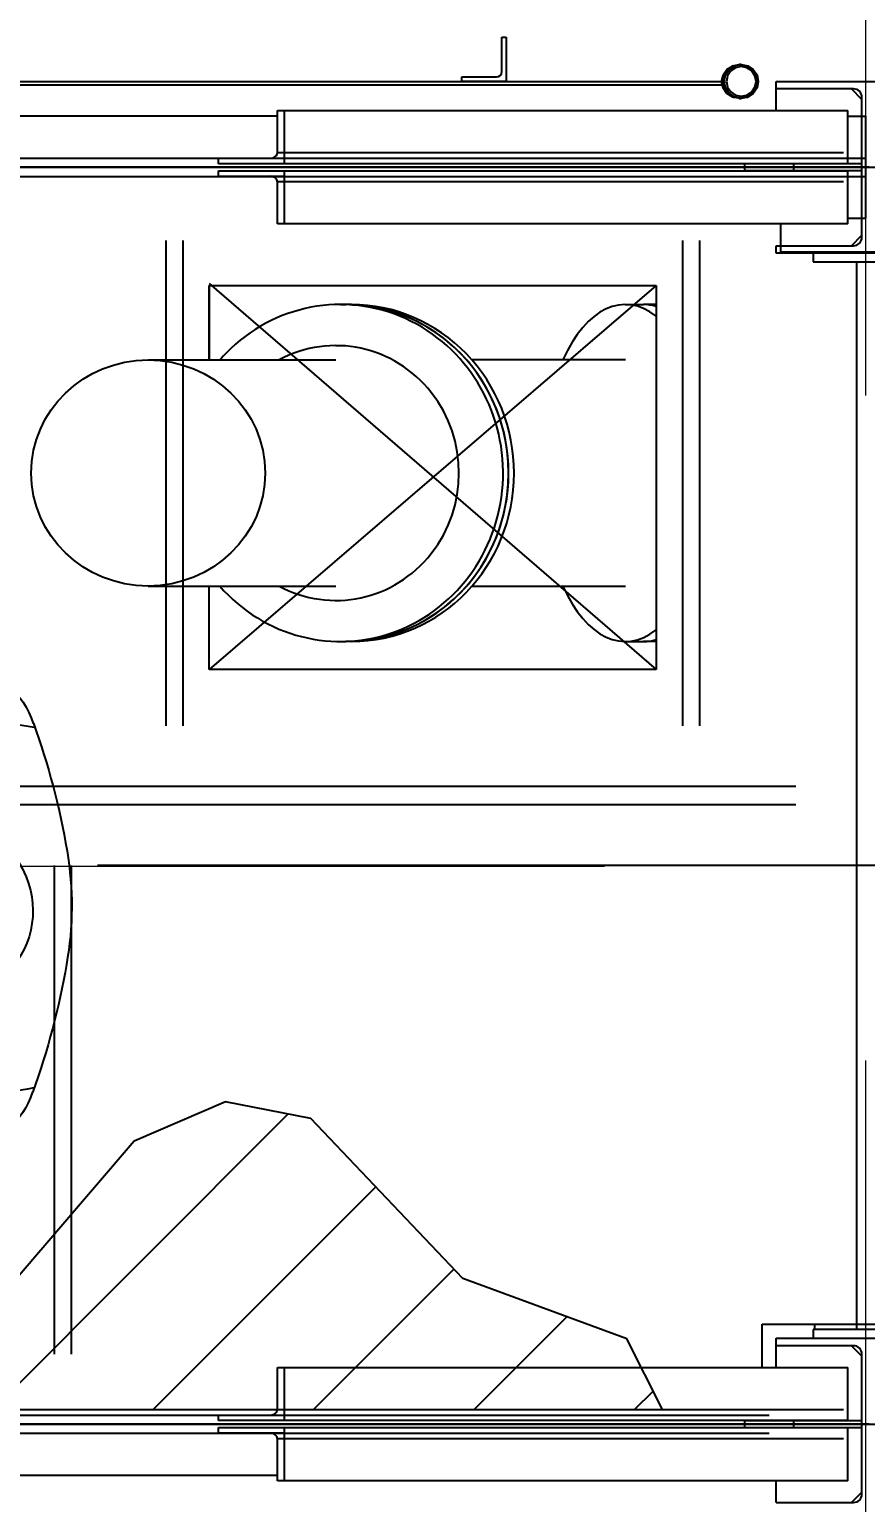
# Model space of a CAD drawing. Header units: metres. Extents: x 0 to 63075, y 0 to 44550.
# Drawn here: x 14904 to 16102, y 23641 to 25750 of the extents above; entities that cross this region are included whole.
import ezdxf

# ---------------------------------------------------------------- set-up
doc = ezdxf.new("R2010")
doc.units = ezdxf.units.M
doc.header["$LTSCALE"] = 75
doc.linetypes.add('CENTER2', pattern=[28.575, 19.05, -3.175, 3.175, -3.175])
doc.linetypes.add('CENTERX2', pattern=[101.6, 63.5, -12.7, 12.7, -12.7])
for name, color, linetype in [('SC1', 7, 'CENTER2'), ('SDM', 7, 'Continuous'), ('SL1', 8, 'Continuous')]:
    doc.layers.add(name, color=color, linetype=linetype)
doc.styles.add('ROMANS', font='ROMANS.SHX')
doc.dimstyles.new('75___1-75', dxfattribs={"dimscale": 75, "dimtxt": 2.5, "dimasz": 2, "dimexe": 1.5, "dimexo": 1, "dimgap": 0.5, "dimtad": 1, "dimdec": 0, "dimzin": 12, "dimtxsty": 'ROMANS', "dimcen": 0, "dimclrd": 256, "dimclre": 256, "dimclrt": 3, "dimazin": 3, "dimtfac": 1, "dimtdec": 0, "dimtmove": 0, "dimatfit": 0, "dimfxl": 1, "dimlwd": -1, "dimlwe": -1, "dimarcsym": 0})

# ---------------------------------------------------------------- blocks, each defined once
blk = doc.blocks.new('A$Ca548c4ee')
at = {"layer": 'SL1'}
h = blk.add_hatch(dxfattribs=at)
h.set_pattern_fill('_USER', color=256, scale=162.5, angle=45, style=0, pattern_type=0)
h.set_pattern_definition([(45, (-77751.2, -19190.13), (-114.90485, 114.90485), [])])
h.paths.add_polyline_path([(6421.9, 1105.2), (7551.1, 1105.2), (7500.4, 1206.5), (7265.1, 1292.9), (7047.6, 1522.3), (6925.4, 1546.2), (6794.3, 1489.6), (6618.5, 1284), (6460.6, 1194.6)])
for p, q in [((7321.3, 3021.5), (7321.3, 3071)), ((7321.3, 3071), (7327.6, 3071)), ((7327.6, 3071), (7327.6, 3007.5)), ((7638, 3016.8), (7643.5, 3024.7)), ((7639.6, 3016.8), (7644.8, 3024.7)), ((7641.6, 3016.8), (7646.9, 3024.7)), ((7643.5, 3024.7), (7651.9, 3030)), ((7644.8, 3024.7), (7643.5, 3024.7)), ((7649.2, 3022.4), (7644.6, 3015.6)), ((7644.8, 3024.7), (7652.5, 3030)), ((7644.8, 3024.7), (7646.9, 3024.7)), ((7646.9, 3024.7), (7654.8, 3030)), ((7656, 3027), (7649.2, 3022.4)), ((7651.9, 3030), (7660.6, 3031.7)), ((7652.5, 3030), (7651.9, 3030)), ((7652.5, 3030), (7660.6, 3031.7)), ((7652.5, 3030), (7654.8, 3030)), ((7654.8, 3030), (7662.9, 3031.6)), ((7664.1, 3028.6), (7656, 3027)), ((7660.6, 3031.7), (7661.6, 3031.9)), ((7664.1, 3031.9), (7661.6, 3031.9)), ((7661.6, 3031.9), (7671, 3030)), ((7664.1, 3031.9), (7673.5, 3030)), ((7672.2, 3027), (7664.1, 3028.6)), ((7671, 3030), (7673.5, 3030)), ((7671, 3030), (7678.9, 3024.7)), ((7679.1, 3022.4), (7672.2, 3027)), ((7673.5, 3030), (7681.4, 3024.7)), ((7678.9, 3024.7), (7681.4, 3024.7)), ((7678.9, 3024.7), (7684.2, 3016.8)), ((7683.7, 3015.6), (7679.1, 3022.4)), ((7681.4, 3024.7), (7686.7, 3016.8)), ((847.2, 3002.7), (7637, 3002.7)), ((848.2, 3007.5), (7636, 3007.5)), ((7264.1, 3007.5), (7264.1, 3013.8)), ((7264.1, 3013.8), (7313.6, 3013.8)), ((7327.6, 3007.5), (7264.1, 3007.5)), ((7636, 3007.5), (7638, 3016.8)), ((7638, 2998.1), (7636, 3007.5)), ((7637.8, 3007.5), (7636, 3007.5)), ((7637.8, 3007.5), (7639.6, 3016.8)), ((7637.8, 3007.5), (7639.7, 3007.5)), ((7639.6, 2998.1), (7637.8, 3007.5)), ((7639.6, 3016.8), (7638, 3016.8)), ((7639.6, 2998.1), (7638, 2998.1)), ((7643.5, 2990.2), (7638, 2998.1)), ((7639.6, 3016.8), (7641.6, 3016.8)), ((7644.8, 2990.2), (7639.6, 2998.1)), ((7639.6, 2998.1), (7641.6, 2998.1)), ((7639.7, 3007.5), (7641.6, 3016.8)), ((7641.6, 2998.1), (7639.7, 3007.5)), ((7639.7, 3007.5), (7640.1, 3007.5)), ((7640.1, 3007.5), (7640.1, 3005.5)), ((7646.9, 2990.2), (7641.6, 2998.1)), ((7644.6, 3015.6), (7643, 3007.5)), ((7643, 3007.5), (7644.6, 2999.4)), ((7644.6, 2999.4), (7649.2, 2992.5)), ((7684.2, 2998.1), (7678.9, 2990.2)), ((7679.1, 2992.5), (7683.7, 2999.4)), ((7686.7, 2998.1), (7681.4, 2990.2)), ((7685.3, 3007.5), (7683.7, 3015.6)), ((7683.7, 2999.4), (7685.3, 3007.5)), ((7684.2, 3016.8), (7686.7, 3016.8)), ((7684.2, 3016.8), (7686, 3007.5)), ((7686, 3007.5), (7684.2, 2998.1)), ((7684.2, 2998.1), (7686.7, 2998.1)), ((7686, 3007.5), (7688.5, 3007.5)), ((7686.7, 3016.8), (7688.5, 3007.5)), ((7688.5, 3007.5), (7686.7, 2998.1)), ((7714.1, 2996.8), (7714.1, 3007.5)), ((7714.1, 3007.5), (7970.1, 3007.5)), ((7824.9, 2996.8), (7714.1, 2996.8)), ((7714.1, 2965.7), (7714.1, 2996.8)), ((7836.9, 2981.8), (7821.9, 2996.8)), ((7651.9, 2984.9), (7643.5, 2990.2)), ((7644.8, 2990.2), (7643.5, 2990.2)), ((7644.8, 2990.2), (7646.9, 2990.2)), ((7652.5, 2984.9), (7644.8, 2990.2)), ((7654.8, 2984.9), (7646.9, 2990.2)), ((7649.2, 2992.5), (7656, 2987.9)), ((7652.5, 2984.9), (7651.9, 2984.9)), ((7660.6, 2983.3), (7651.9, 2984.9)), ((7660.6, 2983.3), (7652.5, 2984.9)), ((7652.5, 2984.9), (7654.8, 2984.9)), ((7662.9, 2983.3), (7654.8, 2984.9)), ((7656, 2987.9), (7664.1, 2986.3)), ((7661.6, 2983.1), (7660.6, 2983.3)), ((7671, 2984.9), (7661.6, 2983.1)), ((7661.6, 2983.1), (7664.1, 2983.1)), ((7664.1, 2986.3), (7672.2, 2987.9)), ((7673.5, 2984.9), (7664.1, 2983.1)), ((7678.9, 2990.2), (7671, 2984.9)), ((7671, 2984.9), (7673.5, 2984.9)), ((7672.2, 2987.9), (7679.1, 2992.5)), ((7681.4, 2990.2), (7673.5, 2984.9)), ((7678.9, 2990.2), (7681.4, 2990.2)), ((7836.9, 2784.2), (7836.9, 2984.8)), ((6999.6, 2957.5), (6384.6, 2957.5)), ((6999.6, 2965.7), (7009.4, 2965.7)), ((6999.6, 2905.5), (6999.6, 2965.7)), ((7009.4, 2965.7), (7009.4, 2889.5)), ((7009.4, 2965.7), (7816.9, 2965.7)), ((7816.9, 2889.5), (7816.9, 2965.7)), ((7816.9, 2957.5), (7842.1, 2957.5)), ((7842.1, 2957.5), (7842.1, 2811.5)), ((642.1, 2897.5), (7842.1, 2897.5)), ((642.1, 2897.5), (7842.1, 2897.5)), ((6915.5, 2897.4), (6989.7, 2897.4)), ((6915.5, 2889.5), (6915.5, 2897.4)), ((6989.7, 2897.4), (7009.4, 2897.4)), ((6999.6, 2905.5), (7810.4, 2905.5)), ((0, 2884.5), (9072.5, 2884.5)), ((642.1, 2871.4), (7842.1, 2871.4)), ((642.1, 2871.4), (7842.1, 2871.4)), ((7842.1, 2884.5), (5303.6, 2884.5)), ((7009.4, 2889.5), (6915.5, 2889.5)), ((6915.5, 2871.5), (6915.5, 2879.5)), ((6915.5, 2879.5), (7009.4, 2879.5)), ((6989.7, 2871.5), (6915.5, 2871.5)), ((7009.4, 2871.5), (6989.7, 2871.5)), ((7816.9, 2889.5), (7009.4, 2889.5)), ((7009.4, 2879.5), (7009.4, 2803.3)), ((7009.4, 2879.5), (7816.9, 2879.5)), ((7669.2, 2879.7), (7669.2, 2889.2)), ((7739.2, 2889.2), (7669.2, 2889.2)), ((7669.2, 2879.7), (7739.2, 2879.7)), ((7720.6, 2889.2), (7720.6, 2889.5)), ((7720.6, 2879.5), (7720.6, 2879.7)), ((7836.6, 2889.2), (7739.2, 2889.2)), ((7739.2, 2879.7), (7739.2, 2889.2)), ((7739.2, 2879.7), (7836.6, 2879.7)), ((7816.9, 2803.3), (7816.9, 2879.5)), ((7836.6, 2879.7), (7836.6, 2889.2)), ((7847.4, 2884.5), (7842.1, 2884.5)), ((6999.6, 2803.3), (6999.6, 2863.5)), ((7810.4, 2863.5), (6999.6, 2863.5)), ((7816.9, 2811.5), (7842.1, 2811.5)), ((7009.4, 2803.3), (6999.6, 2803.3)), ((7816.9, 2803.3), (7009.4, 2803.3)), ((7720.6, 2763), (7720.6, 2803.3)), ((7821.9, 2772.2), (7836.9, 2787.2)), ((6840, 2779.5), (6840, 2084.5)), ((6840, 2779.5), (6840, 2084.5)), ((6864.3, 2779.5), (6864.3, 2084.5)), ((6864.3, 2779.5), (6864.3, 2084.5)), ((7580, 2779.5), (7580, 2084.5)), ((7580, 2779.5), (7580, 2084.5)), ((7604.3, 2779.5), (7604.3, 2084.5)), ((7604.3, 2779.5), (7604.3, 2084.5)), ((7714.1, 2772.2), (7824.9, 2772.2)), ((7714.1, 2761.5), (7714.1, 2772.2)), ((7970.1, 2761.5), (7714.1, 2761.5)), ((7915.1, 2763), (7720.6, 2763)), ((7767.1, 2761.5), (7767.1, 2749)), ((7767.1, 2749), (7917.1, 2749)), ((7829.1, 2749), (7829.1, 1220)), ((7829.1, 2749), (7829.1, 1220)), ((6902.1, 2718.1), (7542.1, 2165.2)), ((7542.1, 2715.2), (6902.1, 2165.2)), ((6902.1, 2608.5), (6902.1, 2715.2)), ((6902.1, 2715.2), (7542.1, 2715.2)), ((6902.1, 2715.2), (6902.1, 2608.5)), ((7542.1, 2715.2), (7542.1, 2165.2)), ((7089.9, 2687.9), (7097.8, 2687.9)), ((7105.6, 2687.9), (7097.8, 2687.9)), ((7497.9, 2687.9), (7524.1, 2687.9)), ((7542.1, 2687.9), (7524.1, 2687.9)), ((7083.4, 2629.1), (7089.9, 2629.1)), ((6814.6, 2608.5), (7083.4, 2608.5)), ((7498.1, 2608.5), (7278.4, 2608.5)), ((6814.6, 2284.7), (7083.4, 2284.7)), ((6902.1, 2165.2), (6902.1, 2284.7)), ((7278.4, 2284.7), (7498.1, 2284.7)), ((7083.4, 2264), (7089.9, 2264)), ((7089.9, 2205.3), (7097.8, 2205.3)), ((7105.6, 2205.3), (7097.8, 2205.3)), ((7497.9, 2205.3), (7524.1, 2205.3)), ((7542.1, 2205.3), (7524.1, 2205.3)), ((7542.1, 2165.2), (6902.1, 2165.2)), ((7742.1, 1997.5), (742.1, 1997.5)), ((7742.1, 1997.5), (742.1, 1997.5)), ((7742.1, 1971.4), (742.1, 1971.4)), ((7742.1, 1971.4), (742.1, 1971.4)), ((6680, 1884.5), (6680, 1184.5)), ((6680, 1884.5), (6680, 1184.5)), ((6704.3, 1884.5), (6704.3, 1184.5)), ((6704.3, 1884.5), (6704.3, 1184.5)), ((8842.1, 1884.5), (6742.1, 1884.5)), ((7694.1, 1227.5), (7915.1, 1227.5)), ((7694.1, 1165.7), (7694.1, 1227.5)), ((7769.1, 1227.5), (7769.1, 1220)), ((7714.1, 1196.8), (7714.1, 1207.5)), ((7714.1, 1207.5), (7970.1, 1207.5)), ((7767.1, 1220), (7767.1, 1207.5)), ((7917.1, 1220), (7767.1, 1220)), ((7824.9, 1196.8), (7714.1, 1196.8)), ((7714.1, 1165.7), (7714.1, 1196.8)), ((7714.1, 1165.7), (7714.1, 1196.8)), ((7836.9, 1181.8), (7821.9, 1196.8)), ((7836.9, 1181.8), (7821.9, 1196.8)), ((7836.9, 984.2), (7836.9, 1184.8)), ((6999.6, 1165.7), (7009.4, 1165.7)), ((6999.6, 1105.5), (6999.6, 1165.7)), ((7009.4, 1165.7), (7009.4, 1089.5)), ((7009.4, 1165.7), (7816.9, 1165.7)), ((7816.9, 1089.5), (7816.9, 1165.7)), ((642.1, 1097.5), (7704.1, 1097.5)), ((642.1, 1097.5), (7704.1, 1097.5)), ((6915.5, 1097.4), (6989.7, 1097.4)), ((6915.5, 1089.5), (6915.5, 1097.4)), ((6989.7, 1097.4), (7009.4, 1097.4)), ((6999.6, 1105.5), (7810.4, 1105.5)), ((0, 1084.5), (9072.5, 1084.5)), ((7836.9, 1084.5), (0, 1084.5)), ((7009.4, 1089.5), (6915.5, 1089.5)), ((6915.5, 1071.5), (6915.5, 1079.5)), ((6915.5, 1079.5), (7009.4, 1079.5)), ((7816.9, 1089.5), (7009.4, 1089.5)), ((7009.4, 1079.5), (7009.4, 1003.3)), ((7009.4, 1079.5), (7816.9, 1079.5)), ((7669.2, 1079.7), (7669.2, 1089.2)), ((7739.2, 1089.2), (7669.2, 1089.2)), ((7669.2, 1079.7), (7739.2, 1079.7)), ((7694.1, 1089.2), (7694.1, 1089.5)), ((7694.1, 1079.5), (7694.1, 1079.7)), ((7704.1, 1089.5), (7704.1, 1089.2)), ((7704.1, 1079.7), (7704.1, 1079.5)), ((7714.1, 1089.2), (7714.1, 1089.5)), ((7714.1, 1089.2), (7714.1, 1089.5)), ((7714.1, 1079.5), (7714.1, 1079.7)), ((7714.1, 1079.5), (7714.1, 1079.7)), ((7836.6, 1089.2), (7739.2, 1089.2)), ((7739.2, 1079.7), (7739.2, 1089.2)), ((7739.2, 1079.7), (7836.6, 1079.7)), ((7816.9, 1003.3), (7816.9, 1079.5)), ((7836.6, 1079.7), (7836.6, 1089.2)), ((7847.4, 1084.5), (7836.9, 1084.5)), ((642.1, 1071.4), (7704.1, 1071.4)), ((642.1, 1071.4), (7704.1, 1071.4)), ((6989.7, 1071.5), (6915.5, 1071.5)), ((7009.4, 1071.5), (6989.7, 1071.5)), ((6999.6, 1003.3), (6999.6, 1063.5)), ((7810.4, 1063.5), (6999.6, 1063.5)), ((6384.6, 1011.5), (6999.6, 1011.5)), ((7009.4, 1003.3), (6999.6, 1003.3)), ((7816.9, 1003.3), (7009.4, 1003.3)), ((7714.1, 972.2), (7714.1, 1003.3)), ((7714.1, 972.2), (7714.1, 1003.3)), ((7714.1, 972.2), (7824.9, 972.2)), ((7821.9, 972.2), (7836.9, 987.2)), ((7821.9, 972.2), (7836.9, 987.2))]:
    blk.add_line(p, q, dxfattribs=at)
blk.add_lwpolyline([(6421.9, 1105.2), (7551.1, 1105.2), (7500.4, 1206.5), (7265.1, 1292.9), (7047.6, 1522.3), (6925.4, 1546.2), (6794.3, 1489.6), (6618.5, 1284), (6460.6, 1194.6)], close=True, dxfattribs=at)
for centre, radius, start, end in [((7313.6, 3021.5), 7.65, 270.0002, 0.0002), ((7824.9, 2984.8), 12, 359.998, 90), ((7824.9, 2784.2), 12, 270, 359.998), ((7824.9, 1184.8), 12, 359.998, 90), ((7824.9, 984.2), 12, 270, 359.998)]:
    blk.add_arc(centre, radius, start, end, dxfattribs=at)
for centre, major_axis, ratio, start_param, end_param in [((6989.7, 2905.5), (-9.93, 0), 0.811713, 1.570795, 3.141592), ((6989.7, 2863.5), (9.93, 0), 0.811713, 0, 1.570795), ((7089.9, 2446.6), (0, -241.3), 0.965926, 5.448017, 10.200871), ((7497.9, 2446.6), (0, 241.3), 0.5, 5.908405, 7.118354), ((7097.8, 2446.6), (0, 241.3), 0.965926, 4.712388, 6.283185), ((7097.8, 2446.6), (0, -241.3), 0.965926, 0, 3.141593), ((7105.6, 2446.6), (0, 241.3), 0.965926, 4.712388, 6.283185), ((7524.1, 2446.6), (0, 241.3), 0.5, 6.133459, 6.283185), ((7524.1, 2446.6), (0, 241.3), 0.5, 6.133459, 6.283185), ((7083.4, 2446.6), (0, -182.5), 0.965926, 5.803235, 9.904727), ((7089.9, 2446.6), (0, 241.3), 0.965926, 0.776093, 0.835169), ((7097.8, 2446.6), (0, -241.3), 0.965926, 0, 1.570796), ((7105.6, 2446.6), (0, -241.3), 0.965926, 0, 1.570796), ((7497.9, 2446.6), (0, -241.3), 0.5, 5.448016, 6.658311), ((7524.1, 2446.6), (0, -241.3), 0.5, 0, 0.150072), ((7524.1, 2446.6), (0, -241.3), 0.5, 0, 0.150072), ((6989.7, 1105.5), (-9.93, 0), 0.811713, 1.570795, 3.141592), ((6989.7, 1063.5), (9.93, 0), 0.811713, 0, 1.570795)]:
    blk.add_ellipse(centre, major_axis=major_axis, ratio=ratio, start_param=start_param, end_param=end_param, dxfattribs=at)
blk.add_ellipse((6814.6, 2446.6), major_axis=(167.6, 0), ratio=0.965926, dxfattribs=at)
blk = doc.blocks.new('*D21')
at = {"layer": 'Defpoints', "color": 0, "transparency": 16777216}
for p in [(14102.1, 24429.8), (16101.6, 22044), (16101.6, 22044)]:
    blk.add_point(p, dxfattribs=at)
at = {"layer": 'SDM', "transparency": 16777216}
for p, q in [((14102.1, 24354.8), (14102.1, 21931.5)), ((16101.6, 22119), (16101.6, 22156.5)), ((14252.1, 22044), (15951.6, 22044))]:
    blk.add_line(p, q, dxfattribs=at)
for points in [[(14252.1, 22069), (14252.1, 22019), (14102.1, 22044)], [(15951.6, 22069), (15951.6, 22019), (16101.6, 22044)]]:
    blk.add_solid(points, dxfattribs=at)
at = {"layer": 'SDM', "color": 3, "transparency": 16777216, "insert": (15101.9, 22175.3), "char_height": 187.5, "attachment_point": 5, "style": 'ROMANS'}
blk.add_mtext('1999', dxfattribs=at)
blk = doc.blocks.new('A$Ccbbab350')
at = {"layer": 'SDM'}
for p, q in [((339.6, 706.1), (153, 694.7)), ((305.1, 627.2), (238.9, 622)), ((349.5, 603.7), (327, 620.8)), ((219.6, 497.2), (195.3, 539.6)), ((220.4, 209.1), (196.2, 166.7)), ((350.4, 102.6), (327.9, 85.5)), ((305.9, 79.1), (239.8, 84.3)), ((340.5, 0.2), (153.9, 11.6))]:
    blk.add_line(p, q, dxfattribs=at)
for centre, radius, start, end in [((345.3, 613.2), 93.1, 29.5813, 93.5076), ((159.7, 585.9), 108.9, 93.5076, 163.4031), ((396.2, 642), 34.6, 279.2551, 29.5813), ((1048, 256.8), 1056.4, 160.0552, 170.3162), ((97, 409.1), 206.9, 62.0521, 102.112), ((243.2, 567), 55.2, 94.5143, 209.7562), ((307.6, 595.2), 32.1, 52.7892, 94.5143), ((367.7, 627.8), 30.2, 232.7892, 298.134), ((412, 545), 63.7, 99.2551, 118.134), ((215.9, 334), 163.2, 8.044, 157.254), ((467.7, 355.6), 467.7, 170.2941, 190.3225), ((181.3, 348.5), 125.7, 157.254, 228.2029), ((269.6, 341.6), 108.9, 318.2486, 8.044), ((1048.9, 449.5), 1056.4, 189.6838, 199.9448), ((217.1, 388.5), 179.4, 228.2029, 318.2486), ((244.1, 139.3), 55.2, 150.2438, 265.4857), ((97.9, 297.2), 206.9, 257.888, 297.9479), ((368.6, 78.5), 30.2, 61.866, 127.2108), ((160.6, 120.4), 108.9, 196.5969, 266.4924), ((308.5, 111.1), 32.1, 265.4857, 307.2108), ((412.9, 161.3), 63.7, 241.866, 260.7449), ((397.1, 64.3), 34.6, 330.4187, 80.7449), ((346.2, 93.1), 93.1, 266.4924, 330.4187)]:
    blk.add_arc(centre, radius, start, end, dxfattribs=at)

msp = doc.modelspace()

# ---------------------------------------------------------------- linework, layer by layer
at = {"layer": 'SC1', "color": 7, "linetype": 'CENTERX2', "lineweight": 9}
for p, q in [((16101.6, 29988.5), (16101.6, 20854.9)), ((21442.6, 25552.9), (5680.4, 25552.9)), ((21442.6, 24551.4), (5680.4, 24551.4)), ((21442.6, 23752.8), (5680.4, 23752.9))]:
    msp.add_line(p, q, dxfattribs=at)

# ---------------------------------------------------------------- block references
at = {"layer": 'SDM'}
msp.add_blockref('A$Ca548c4ee', (8259.5, 22668.4), dxfattribs=at)
at = {"layer": 'SDM', "xscale": -1}
msp.add_blockref('A$Ccbbab350', (14964.6, 24139.4), dxfattribs=at)

# ---------------------------------------------------------------- dimensions: what is measured, and where the dimension line sits
at = {"layer": 'SDM'}
dim = msp.add_linear_dim(base=(16101.6343, 22044.0416), p1=(14102.1345, 24429.769), p2=(16101.6343, 22044.0416), dimstyle='75___1-75', dxfattribs=at)
dim.commit()
dim.dimension.update_dxf_attribs({"geometry": '*D21', "text_midpoint": (15101.8844, 22175.2916)})

doc.saveas('drawing.dxf')
